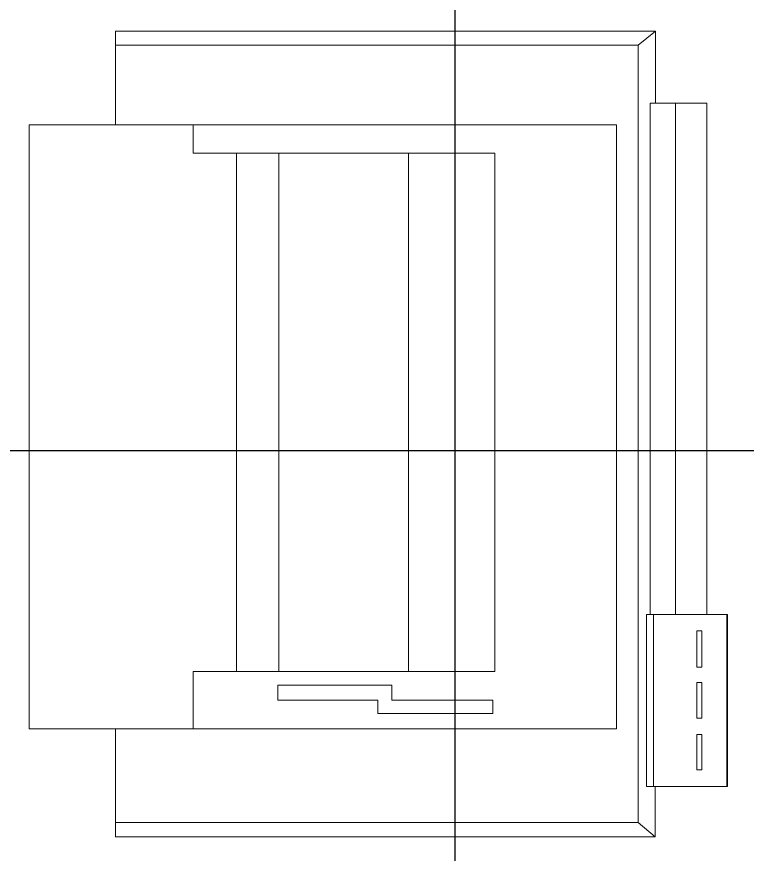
# Model space of a CAD drawing. Header units: inches. Extents: x -246178 to 57169, y -29325 to 19878.
# Drawn here: x 48406 to 48729.4, y 5821.4 to 6191.9 of the extents above; entities that cross this region are included whole.
import ezdxf

# ---------------------------------------------------------------- set-up
doc = ezdxf.new("R2010")
doc.units = ezdxf.units.IN
doc.header["$LTSCALE"] = 25
doc.header["$MEASUREMENT"] = 0
doc.linetypes.add('DASHDOT', pattern=[25.4, 12.7, -6.35, 0, -6.35])
doc.layers.get('0').update_dxf_attribs({"color": 8})
doc.layers.add('00-Ground Floor$0$False Ceiling', color=251, linetype='Continuous')
doc.layers.add('00-Ground Floor$0$LOADING', color=253, linetype='Continuous', lineweight=5)
doc.layers.add('E-LITE-CLNG-CNDT', color=6, linetype='DASHDOT', lineweight=35)

# ---------------------------------------------------------------- blocks, each defined once
blk = doc.blocks.new('00-Ground Floor$0$ITPPLT2C-P')
at = {"color": 0}
for p, q in [((0.02286, 0.03177), (0.26184, 0.03177)), ((0.03041, 0.02557), (0.02286, 0.03177)), ((0.02286, 0), (0.02286, 0.03177)), ((0.26184, -0.00959), (0.26184, 0.03177)), ((0.03041, -0.31823), (0.03041, 0.02557)), ((0.03041, 0.02557), (0.26184, 0.02557)), ((0, 0), (0, -0.22622)), ((0.02518, 0), (0, 0)), ((0.01395, 0), (0.01395, -0.22622)), ((0.02518, 0), (0.01395, 0)), ((0.02518, -0.22622), (0.02518, 0)), ((0.0401, -0.27688), (0.0401, -0.00959)), ((0.3, -0.00959), (0.0401, -0.00959)), ((0.22741, -0.02218), (0.22741, -0.00959)), ((0.3, -0.27688), (0.3, -0.00959)), ((0.09395, -0.2515), (0.09395, -0.02218)), ((0.09395, -0.02218), (0.22741, -0.02218)), ((0.13211, -0.2515), (0.13211, -0.02218)), ((0.18945, -0.2515), (0.18945, -0.02218)), ((0.20824, -0.2515), (0.20824, -0.02218)), ((-0.0091, -0.22622), (0.02673, -0.22622)), ((-0.0091, -0.30235), (-0.0091, -0.22622)), ((-0.00872, -0.22622), (0.02363, -0.22622)), ((-0.00872, -0.30235), (-0.00872, -0.22622)), ((0, -0.22622), (0.02518, -0.22622)), ((0.01395, -0.22622), (0.02518, -0.22622)), ((0.02363, -0.22622), (0.02363, -0.30235)), ((0.02673, -0.22622), (0.02673, -0.30235)), ((0.00232, -0.24947), (0.00232, -0.23339)), ((0.00232, -0.23339), (0.00446, -0.23339)), ((0.00446, -0.23339), (0.00446, -0.24947)), ((0.00446, -0.24947), (0.00232, -0.24947)), ((0.22741, -0.2515), (0.09395, -0.2515)), ((0.22741, -0.27688), (0.22741, -0.2515)), ((0.00232, -0.27213), (0.00232, -0.25625)), ((0.00232, -0.25625), (0.00446, -0.25625)), ((0.00446, -0.25625), (0.00446, -0.27213)), ((0.13947, -0.2575), (0.19003, -0.2575)), ((0.13947, -0.26409), (0.13947, -0.2575)), ((0.19003, -0.2575), (0.19003, -0.26409)), ((0.09472, -0.2701), (0.09472, -0.26409)), ((0.09472, -0.26409), (0.13947, -0.26409)), ((0.19003, -0.26409), (0.14567, -0.26409)), ((0.14567, -0.26409), (0.14567, -0.2701)), ((0.14567, -0.2701), (0.09472, -0.2701)), ((0.00446, -0.27213), (0.00232, -0.27213)), ((0.3, -0.27688), (0.0401, -0.27688)), ((0.26184, -0.27688), (0.26184, -0.32462)), ((0.00232, -0.29499), (0.00232, -0.2793)), ((0.00232, -0.2793), (0.00446, -0.2793)), ((0.00446, -0.2793), (0.00446, -0.29499)), ((0.00446, -0.29499), (0.00232, -0.29499)), ((0.02673, -0.30235), (-0.0091, -0.30235)), ((0.02363, -0.30235), (-0.00872, -0.30235)), ((0.02286, -0.32462), (0.02286, -0.30235)), ((0.03041, -0.31823), (0.02286, -0.32462)), ((0.03041, -0.31823), (0.26184, -0.31823)), ((0.02286, -0.32462), (0.26184, -0.32462))]:
    blk.add_line(p, q, dxfattribs=at)
blk = doc.blocks.new('00-Ground Floor$0$A$Ce9e1c4c3')
at = {"layer": '00-Ground Floor$0$False Ceiling', "color": 254, "linetype": 'Continuous'}
for p, q in [((-51400, 5602.57), (-51400, 8572.57)), ((-53702.07, 6000), (-51182.07, 6000))]:
    blk.add_line(p, q, dxfattribs=at)
blk = doc.blocks.new('00-Ground Floor')
at = {"layer": '00-Ground Floor$0$False Ceiling', "color": 254}
blk.add_blockref('00-Ground Floor$0$A$Ce9e1c4c3', (100000, 0), dxfattribs=at)
at = {"layer": '00-Ground Floor$0$LOADING', "extrusion": (7.77426e-06, -1.57465e-11, -1), "xscale": 1000.000000000001, "yscale": 1000.000000000001, "zscale": 1000.000000000001, "rotation": 0.001410758509388341}
blk.add_blockref('00-Ground Floor$0$ITPPLT2C-P', (-48711.54, 6153.66, 0.36), dxfattribs=at)

msp = doc.modelspace()

# ---------------------------------------------------------------- block references
at = {"layer": 'E-LITE-CLNG-CNDT'}
msp.add_blockref('00-Ground Floor', (0, 0), dxfattribs=at)

doc.saveas('drawing.dxf')
